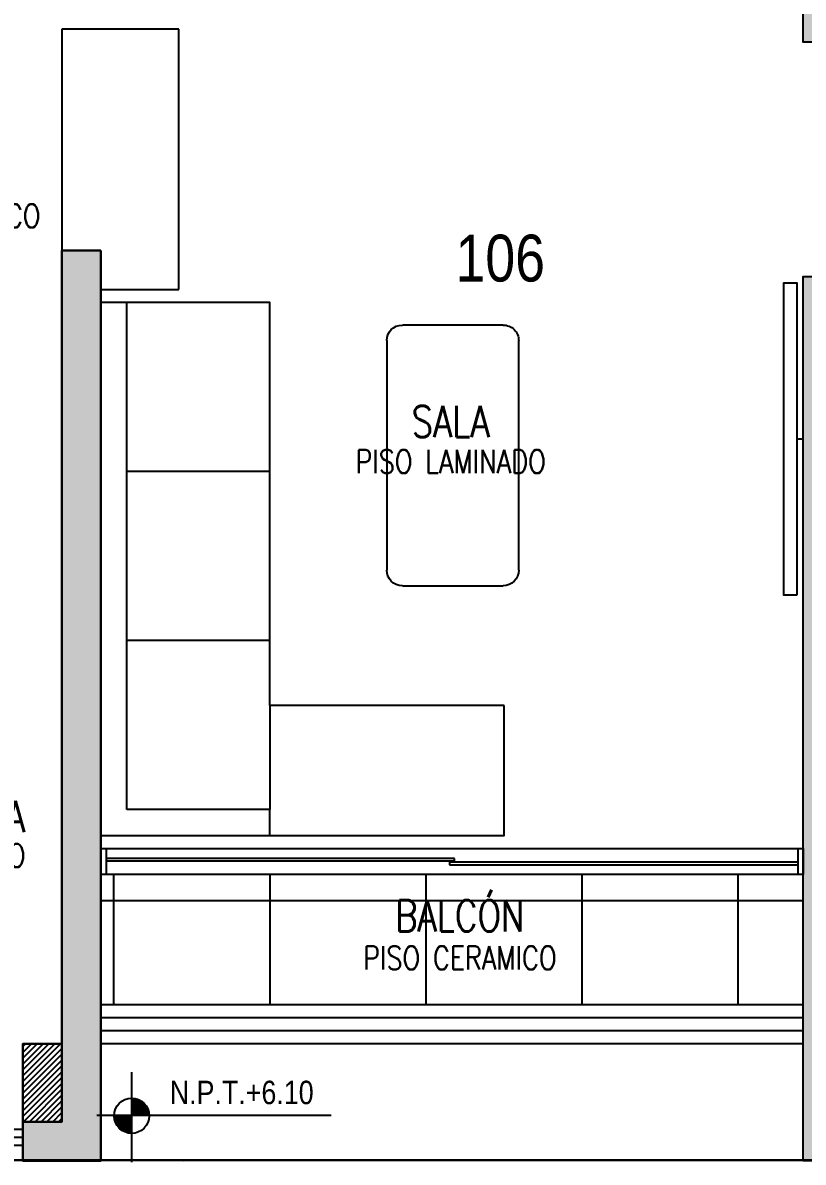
# Model space of a CAD drawing. Header units: millimetres. Extents: x -3 to 53, y -269 to 39.
# Drawn here: x 41.05 to 44.05, y 22.194 to 26.575 of the extents above; entities that cross this region are included whole.
import ezdxf
from ezdxf import colors
from ezdxf.entities.mleader import LeaderData, LeaderLine
from ezdxf.enums import TextEntityAlignment as Align
from ezdxf.math import Vec2, Vec3
from ezdxf.xclip import XClip

# ---------------------------------------------------------------- set-up
doc = ezdxf.new("R2010")
doc.units = ezdxf.units.MM
doc.header["$LTSCALE"] = 15
doc.header["$XCLIPFRAME"] = 2
doc.linetypes.add('ACAD_ISO07W100', pattern=[3, 0, -3])
doc.linetypes.add('HIDDEN2', pattern=[0.1875, 0.125, -0.0625])
doc.layers.get('0').update_dxf_attribs({"color": 250})
for name, color, linetype in [('A-BARANDAS', 250, 'Continuous'), ('A-EST HATCH', 250, 'Continuous'), ('A-EST PLACAS', 250, 'Continuous'), ('A-EST VIGAS', 250, 'HIDDEN2'), ('A-HATCH', 250, 'Continuous'), ('A-MOBILIARIO', 250, 'Continuous'), ('A-MURO BAJO', 251, 'Continuous'), ('A-NIVELES-NPT', 252, 'Continuous'), ('A-NUMERACIONDEP', 251, 'Continuous'), ('A-TEXTO-ACABADO PISO', 250, 'Continuous'), ('A-TEXTO-AMBIENTE', 252, 'Continuous'), ('A-TEXTO-INDICACIONES', 250, 'Continuous'), ('DLP_MOBILIARIO FIJO', 250, 'Continuous'), ('DLP_VERDE', 250, 'Continuous'), ('L6 Linea fina', 141, 'Continuous')]:
    doc.layers.add(name, color=color, linetype=linetype)
doc.layers.add('A-MUROS', color=252, linetype='Continuous', lineweight=30)
doc.styles.add('JNV ING', font='romans.shx', dxfattribs={"width": 0.7, "oblique": 8, "height": 0.15})
doc.styles.add('R80', font='ARIALN.TTF', dxfattribs={"height": 2.03})
doc.styles.add('ROMANS', font='romans.shx', dxfattribs={"width": 0.8})
doc.styles.add('TXT_COTAS', font='romans.shx', dxfattribs={"width": 0.8})

# ---------------------------------------------------------------- blocks, each defined once
blk = doc.blocks.new('A$C9f73720c')
at = {"layer": 'A-MURO BAJO'}
blk.add_line((65.9409, 129.0586, 0), (59.6116, 108.3193, 0), dxfattribs=at)
at = {"layer": 'DLP_VERDE'}
blk.add_line((59.6116, 108.3193), (65.9466, 129.074), dxfattribs=at)
at = {"layer": 'DLP_VERDE', "linetype": 'Continuous'}
for p, q in [((64.4311, 124.1), (64.4311, 124.1)), ((64.0259, 122.7731), (64.0259, 122.7731)), ((63.8974, 122.3458), (63.8974, 122.3458))]:
    blk.add_line(p, q, dxfattribs=at)
at = {"style": 'R80'}
for height, rotation, p in [(0.09, 0.009, (39.554, 141.0046, 0)), (0.09, 0.009, (45.7984, 139.3226, 0)), (0.09, 0.009, (50.4634, 135.3578, 0)), (0.09, 0.009, (41.9784, 129.0436, 0)), (0.09, 0.009, (37.8409, 128.6089, 0)), (0.09, 0.009, (35.483, 116.3582, 0)), (0.09, 0.009, (38.5607, 113.6321, 0)), (0.09, 0.009, (45.1292, 84.3757, 0)), (0.09, 0.009, (43.9111, 83.9335, 0)), (0.09, 0.009, (43.1485, 83.401, 0)), (0.09, 0.009, (28.0067, 80.1071, 0)), (0.09, 0.009, (44.3753, 79.9046, 0)), (0.09, 0.009, (55.151, 79.2173, 0)), (0.09, 0.009, (38.2608, 76.0049)), (0.09, 0.009, (39.0036, 75.5558)), (0.09, 0.009, (27.5137, 75.2133, 0)), (0.09, 0.009, (27.5137, 75.2133, 0)), (0.09, 0.009, (39.8519, 75.1543)), (0.09, 0.009, (25.3599, 70.2709, 0)), (0.09, 0.009, (32.1646, 69.192, 0)), (0.09, 0.009, (32.1646, 69.192, 0)), (0.09, 0.009, (26.9947, 68.6392, 0)), (0.09, 0.009, (59.8504, 67.3859, 0)), (0.09, 0.009, (24.839, 65.5107, 0)), (0.09, 0.009, (24.839, 65.5107, 0)), (0.09, 0.009, (33.5008, 60.261, 0)), (0.09, 0.009, (33.5008, 60.261, 0)), (0.09, 347.3908, (17.1069, 59.2726, 0)), (0.09, 0.009, (26.4708, 59.2035, 0)), (0.09, 0.009, (26.4708, 59.2035, 0)), (0.09, 0.009, (23.1216, 58.7685, 0)), (0.09, 0.009, (23.1216, 58.7685, 0)), (0.09, 0.009, (27.6632, 55.3959, 0)), (0.09, 0.009, (27.6632, 55.3959, 0)), (0.09, 0.009, (22.2239, 54.9818, 0)), (0.09, 0.009, (22.2239, 54.9818, 0)), (0.09, 0.009, (65.7174, 53.5803, 0)), (0.09, 0.009, (38.377, 51.7166, 0)), (0.09, 0.009, (38.377, 51.7166, 0)), (0.09, 0.009, (21.0294, 51.3767, 0)), (0.09, 0.009, (21.0294, 51.3767, 0)), (0.09, 0.009, (29.4091, 50.8876, 0)), (0.09, 0.009, (29.4091, 50.8876, 0)), (0.09, 0.009, (22.5184, 48.0808, 0)), (0.09, 0.009, (22.5184, 48.0808, 0)), (0.09, 0.009, (32.8305, 47.9478, 0)), (0.09, 0.009, (38.6414, 47.9238, 0)), (0.09, 1.5576, (45.5013, 47.0033, 0)), (0.09, 1.5576, (45.5013, 47.0033, 0)), (0.09, 1.5576, (42.9613, 45.8781, 0)), (0.09, 0.009, (31.2252, 43.4352, 0)), (0.09, 0.009, (31.2252, 43.4352, 0)), (0.09, 0.009, (24.8291, 43.3056, 0)), (0.09, 0.009, (24.8291, 43.3056, 0)), (0.09, 0.009, (28.8684, 42.6092, 0)), (0.09, 0.009, (28.8684, 42.6092, 0)), (0.09, 0.009, (46.0815, 42.4048, 0)), (0.09, 0.009, (19.0307, 42.0559, 0)), (0.09, 0.009, (19.0307, 42.0559, 0)), (0.09, 0.009, (70.9067, 41.0329, 0)), (0.09, 0.009, (22.7765, 38.7407, 0)), (0.09, 0.009, (22.7765, 38.7407, 0)), (0.09, 0.009, (17.8952, 37.4624, 0)), (0.09, 0.009, (17.8952, 37.4624, 0)), (0.09, 0.009, (25.8226, 33.2142, 0)), (0.09, 0.009, (21.5027, 31.2754, 0)), (0.1403, 0.009, (43.0178, 29.8778, 0)), (0.09, 0.009, (24.3978, 29.2659, 0)), (0.09, 0.009, (49.7565, 29.0287, 0)), (0.09, 0.009, (16.51, 28.4123, 0)), (0.09, 0.009, (16.51, 28.4123, 0)), (0.09, 0.009, (40.7946, 24.893, 0)), (0.09, 0.009, (18.1268, 23.6374, 0)), (0.09, 0.009, (20.346, 20.3291, 0)), (0.09, 0.009, (38.3365, 19.4632, 0)), (0.09, 0.009, (18.2869, 15.9828, 0)), (0.09, 0.009, (36.6694, 12.5977, 0)), (0.09, 337.7998, (24.7536, 11.2334, 0)), (0.09, 0.009, (33.5928, 10.3508, 0)), (0.09, 337.7998, (21.6109, 10.1247, 0)), (0.09, 337.7998, (16.5605, 9.5998, 0)), (0.09, 337.7998, (29.9414, 8.9534, 0)), (0.09, 337.7998, (31.6402, 7.9561, 0)), (0.09, 337.7998, (26.736, 7.7966, 0)), (0.09, 337.7998, (32.0288, 7.0232, 0)), (0.09, 0.009, (16.5347, 5.5678, 0)), (0.09, 0.009, (23.3239, 5.5763, 0)), (0.09, 0.009, (34.4718, 3.6379, 0))]:
    blk.add_attdef('N.P.T.+0.00', text='', height=height, rotation=rotation, dxfattribs=at).set_placement(p, align=Align.MIDDLE_CENTER)
for p in [(49.9263, 138.2431, 0), (56.6904, 136.252, 0), (60.5336, 135.5237, 0), (42.6322, 135.1839), (46.2516, 126.9171), (35.1548, 97.8545, 0), (31.2618, 93.9445, 0), (17.9393, 86.8861, 0), (34.7444, 85.6148, 0), (35.5048, 81.4636, 0), (34.6534, 76.9929, 0), (59.6668, 73.2509), (40.4113, 65.8421, 0), (43.5611, 65.2125, 0), (64.4681, 61.3857), (43.9111, 51.4927, 0), (32.9744, 51.0828, 0), (48.0327, 50.0735, 0), (69.3242, 50.0814, 0), (52.9599, 39.4701, 0), (74.4159, 35.7467, 0)]:
    blk.add_attdef('N.P.T.+0.00', text='', height=0.2109, dxfattribs=at).set_placement(p, align=Align.MIDDLE_CENTER)
blk = doc.blocks.new('est_P1')
at = {"layer": 'A-EST HATCH'}
h = blk.add_hatch(color=256, dxfattribs=at)
h.dxf.hatch_style = 1
h.paths.add_polyline_path([(-9.144, -13.7899), (-9.144, -7.725), (-10.644, -7.725), (-10.644, -8.475), (-10.794, -8.475), (-10.794, -7.525), (-8.994, -7.525), (-8.994, -8.4), (-7.494, -8.4), (-7.494, -7.9), (-7.344, -7.9), (-7.344, -8.6), (-8.994, -8.6), (-8.994, -13.7899)])
h.paths.add_polyline_path([(-30.244, -3.725), (-28.644, -3.725), (-28.644, -0.625), (-29.844, -0.625), (-29.844, -0.475), (-28.494, -0.475), (-28.494, -3.875), (-30.244, -3.875)])
h.paths.add_polyline_path([(-31.044, -0.475), (-31.194, -0.475), (-31.194, -3.875), (-31.044, -3.875)])
h.paths.add_polyline_path([(-36.544, 0), (-36.844, 0), (-36.844, -0.15), (-36.694, -0.15), (-36.694, -3.225), (-36.544, -3.225)])
h.paths.add_polyline_path([(-33.594, -0.625), (-33.594, -3.725), (-31.994, -3.725), (-31.994, -3.875), (-33.744, -3.875), (-33.744, -0.475), (-32.394, -0.475), (-32.394, -0.625)])
h.paths.add_polyline_path([(-42.844, -0.15), (-43.444, -0.15), (-43.444, 0), (-42.694, 0), (-42.694, -3.4), (-43.844, -3.4), (-43.844, -3.25), (-42.844, -3.25)])
h.paths.add_polyline_path([(-44.644, 0), (-44.644, -3.4), (-44.794, -3.4), (-44.794, 0)])
h.paths.add_polyline_path([(-45.594, -3.25), (-47.194, -3.25), (-47.194, -0.15), (-45.994, -0.15), (-45.994, 0), (-47.344, 0), (-47.344, -3.4), (-45.594, -3.4)])
h.paths.add_polyline_path([(-42.844, -13.7), (-43.444, -13.7), (-43.444, -13.85), (-42.694, -13.85), (-42.694, -10.45), (-43.844, -10.45), (-43.844, -10.6), (-42.844, -10.6)])
h.paths.add_polyline_path([(-44.644, -13.85), (-44.644, -10.45), (-44.794, -10.45), (-44.794, -13.85)])
h.paths.add_polyline_path([(-45.594, -10.6), (-47.194, -10.6), (-47.194, -13.7), (-45.994, -13.7), (-45.994, -13.85), (-47.344, -13.85), (-47.344, -10.45), (-45.594, -10.45)])
h.paths.add_polyline_path([(-39.994, -10.35), (-39.844, -10.35), (-39.844, -13.6999), (-39.694, -13.6999), (-39.694, -13.8499), (-39.994, -13.8499)])
h.paths.add_polyline_path([(-30.244, -10.125), (-28.644, -10.125), (-28.644, -13.225), (-29.844, -13.225), (-29.844, -13.375), (-28.494, -13.375), (-28.494, -9.975), (-30.244, -9.975)])
h.paths.add_polyline_path([(-31.044, -13.375), (-31.194, -13.375), (-31.194, -9.975), (-31.044, -9.975)])
h.paths.add_polyline_path([(-36.544, -13.85), (-36.844, -13.8499), (-36.844, -13.7), (-36.694, -13.7), (-36.694, -10.625), (-36.544, -10.625)])
h.paths.add_polyline_path([(-33.594, -13.225), (-33.594, -10.125), (-31.994, -10.125), (-31.994, -9.975), (-33.744, -9.975), (-33.744, -13.375), (-32.394, -13.375), (-32.394, -13.225)])
h.paths.add_polyline_path([(-17.094, -3.725), (-18.694, -3.725), (-18.694, -0.625), (-17.494, -0.625), (-17.494, -0.475), (-18.844, -0.475), (-18.844, -3.875), (-17.094, -3.875)])
h.paths.add_polyline_path([(-16.294, -0.475), (-16.144, -0.475), (-16.144, -3.875), (-16.294, -3.875)])
h.paths.add_polyline_path([(-10.494, 0), (-10.494, -0.15), (-10.644, -0.15), (-10.644, -3.225), (-10.794, -3.225), (-10.794, 0)])
h.paths.add_polyline_path([(-13.744, -0.625), (-13.744, -3.725), (-15.344, -3.725), (-15.344, -3.875), (-13.594, -3.875), (-13.594, -0.475), (-14.944, -0.475), (-14.944, -0.625)])
h.paths.add_polyline_path([(-8.994, -5.25), (-7.344, -5.25), (-7.344, -5.95), (-7.494, -5.95), (-7.494, -5.45), (-8.994, -5.45), (-8.994, -6.325), (-10.794, -6.325), (-10.794, -5.375), (-10.644, -5.375), (-10.644, -6.125), (-9.144, -6.125), (-9.144, -0.06), (-8.994, -0.06)])
h.paths.add_polyline_path([(-4.494, -0.15), (-3.894, -0.15), (-3.894, 0), (-4.644, 0), (-4.644, -3.4), (-3.494, -3.4), (-3.494, -3.25), (-4.494, -3.25)])
h.paths.add_polyline_path([(-2.694, 0), (-2.694, -3.4), (-2.544, -3.4), (-2.544, 0)])
h.paths.add_polyline_path([(-1.744, -3.25), (-0.144, -3.25), (-0.144, -0.15), (-1.344, -0.15), (-1.344, 0), (0.006, 0), (0.006, -3.4), (-1.744, -3.4)])
h.paths.add_polyline_path([(-2.694, -13.85), (-2.694, -10.4499), (-2.544, -10.4499), (-2.544, -13.85)])
h.paths.add_polyline_path([(-1.744, -10.5999), (-0.144, -10.5999), (-0.144, -13.7), (-1.344, -13.7), (-1.344, -13.85), (0.006, -13.85), (0.006, -10.4499), (-1.744, -10.4499)])
h.paths.add_polyline_path([(-7.344, -10.35), (-7.494, -10.35), (-7.494, -13.6999), (-7.644, -13.6999), (-7.644, -13.8499), (-7.344, -13.85)])
h.paths.add_polyline_path([(-17.094, -10.125), (-18.694, -10.125), (-18.694, -13.225), (-17.494, -13.225), (-17.494, -13.375), (-18.844, -13.375), (-18.844, -9.975), (-17.094, -9.975)])
h.paths.add_polyline_path([(-16.294, -13.375), (-16.144, -13.375), (-16.144, -9.975), (-16.294, -9.975)])
h.paths.add_polyline_path([(-10.794, -13.85), (-10.494, -13.8499), (-10.494, -13.6999), (-10.644, -13.7), (-10.644, -10.625), (-10.794, -10.625)])
h.paths.add_polyline_path([(-13.744, -13.225), (-13.744, -10.125), (-15.344, -10.125), (-15.344, -9.975), (-13.594, -9.975), (-13.594, -13.375), (-14.944, -13.375), (-14.944, -13.225)])
h.paths.add_polyline_path([(-38.344, -7.525), (-36.544, -7.525), (-36.544, -8.475), (-36.694, -8.475), (-36.694, -7.725), (-38.194, -7.725), (-38.194, -13.7899), (-38.344, -13.7899), (-38.344, -8.6), (-39.994, -8.6), (-39.994, -7.9), (-39.844, -7.9), (-39.844, -8.4), (-38.344, -8.4)])
h.paths.add_polyline_path([(-4.644, -13.85), (-4.644, -10.4499), (-3.494, -10.4499), (-3.494, -10.5999), (-4.494, -10.5999), (-4.494, -13.7), (-3.894, -13.7), (-3.894, -13.85)])
h.paths.add_polyline_path([(-1.7407, -5.5), (-1.594, -5.5), (-1.594, -4.3), (-3.744, -4.3), (-3.744, -4.45), (-3.294, -4.45), (-3.294, -6.05), (-3.094, -6.05), (-3.094, -4.45), (-1.744, -4.45), (-1.744, -5.5)], flags=17)
h.paths.add_polyline_path([(-1.7407, -8.3499), (-1.594, -8.3499), (-1.594, -9.5499), (-3.744, -9.5499), (-3.744, -9.3999), (-3.294, -9.4), (-3.294, -7.8), (-3.094, -7.8), (-3.094, -9.4), (-1.744, -9.3999), (-1.744, -8.3499)], flags=17)
h.paths.add_polyline_path([(-7.494, -6.85), (-4.644, -6.85), (-4.644, -4.3), (-4.494, -4.3), (-4.494, -6.85), (-1.744, -6.85), (-1.744, -6.25), (-1.594, -6.25), (-1.594, -6.85), (1.156, -6.85), (1.156, -2.8), (1.356, -2.8), (1.356, -11.05), (1.156, -11.05), (1.156, -7), (-1.594, -7), (-1.594, -7.5999), (-1.744, -7.5999), (-1.744, -7), (-4.494, -7), (-4.494, -9.5499), (-4.644, -9.5499), (-4.644, -7), (-7.494, -7)])
h.paths.add_polyline_path([(-7.344, 0), (-7.344, -3.5), (-7.494, -3.5), (-7.494, -0.15), (-7.644, -0.15), (-7.644, 0)])
h.paths.add_polyline_path([(-38.344, -0.06), (-38.344, -5.25), (-39.994, -5.25), (-39.994, -5.95), (-39.844, -5.95), (-39.844, -5.45), (-38.344, -5.45), (-38.344, -6.325), (-36.544, -6.325), (-36.544, -5.375), (-36.694, -5.375), (-36.694, -6.125), (-38.194, -6.125), (-38.194, -0.06)])
h.paths.add_polyline_path([(-45.744, -6.85), (-48.494, -6.85), (-48.494, -2.8), (-48.694, -2.8), (-48.694, -11.0499), (-48.494, -11.0499), (-48.494, -6.9999), (-45.744, -7), (-45.744, -7.6), (-45.594, -7.6), (-45.594, -7), (-42.844, -7), (-42.844, -9.55), (-42.694, -9.55), (-42.694, -6.9999), (-39.8439, -6.9999), (-39.8439, -6.85), (-42.694, -6.85), (-42.694, -4.3), (-42.844, -4.3), (-42.844, -6.85), (-45.594, -6.85), (-45.594, -6.25), (-45.744, -6.25)])
h.paths.add_polyline_path([(-39.994, 0), (-39.694, 0), (-39.694, -0.15), (-39.844, -0.15), (-39.8439, -3.5), (-39.994, -3.5)])
h.paths.add_polyline_path([(-45.5972, -5.5), (-45.744, -5.5), (-45.744, -4.3), (-43.594, -4.3), (-43.594, -4.45), (-44.044, -4.45), (-44.044, -6.05), (-44.244, -6.05), (-44.244, -4.45), (-45.594, -4.45), (-45.594, -5.5)], flags=17)
h.paths.add_polyline_path([(-45.5972, -8.35), (-45.744, -8.35), (-45.744, -9.55), (-43.594, -9.55), (-43.594, -9.4), (-44.044, -9.4), (-44.044, -7.8), (-44.244, -7.8), (-44.244, -9.4), (-45.594, -9.4), (-45.594, -8.35)], flags=17)
h.paths.add_polyline_path([(-25.344, -6.325), (-25.494, -6.325), (-25.494, -2.625), (-25.344, -2.625)])
h.paths.add_polyline_path([(-21.094, -6.325), (-11.694, -6.325), (-11.694, -6.175), (-15.244, -6.175), (-15.244, -4.775), (-15.444, -4.775), (-15.444, -6.175), (-18.344, -6.175), (-18.344, -4.775), (-18.494, -4.775), (-18.494, -6.175), (-20.894, -6.175), (-20.894, -4.925), (-19.244, -4.925), (-19.244, -4.775), (-21.519, -4.775), (-21.519, -4.925), (-21.094, -4.925)])
h.paths.add_polyline_path([(-21.544, -6.325), (-23.544, -6.325), (-23.544, -6.175), (-21.694, -6.175), (-21.694, -2.775), (-23.544, -2.775), (-23.544, -2.625), (-21.694, -2.625), (-21.694, -0.475), (-20.844, -0.475), (-20.844, -0.625), (-21.544, -0.625)])
h.paths.add_polyline_path([(-26.244, -4.925), (-26.244, -6.325), (-35.644, -6.325), (-35.644, -6.175), (-32.094, -6.175), (-32.094, -4.775), (-31.894, -4.775), (-31.894, -6.175), (-28.994, -6.175), (-28.994, -4.775), (-28.844, -4.775), (-28.844, -6.175), (-26.444, -6.175), (-26.444, -4.925), (-28.094, -4.925), (-28.094, -4.775), (-25.899, -4.7733), (-25.899, -4.9233)])
h.paths.add_polyline_path([(-25.874, -0.6233), (-26.494, -0.625), (-26.494, -0.475), (-25.674, -0.4733), (-25.674, -6.3233), (-25.874, -6.3233)])
h.paths.add_polyline_path([(-25.674, -9.0983), (-25.674, -13.3733), (-26.494, -13.375), (-26.494, -13.225), (-25.874, -13.2233), (-25.874, -9.0983)])
h.paths.add_polyline_path([(-27.644, -9.075), (-27.644, -8.925), (-25.874, -8.9234), (-25.874, -7.6733), (-28.394, -7.675), (-28.394, -9.075), (-28.544, -9.075), (-28.544, -7.675), (-31.894, -7.675), (-31.894, -9.075), (-32.094, -9.075), (-32.094, -7.675), (-35.644, -7.675), (-35.644, -7.525), (-25.674, -7.5234), (-25.674, -9.0733)])
h.paths.add_polyline_path([(-19.694, -9.075), (-19.694, -8.925), (-21.494, -8.925), (-21.494, -7.675), (-18.944, -7.675), (-18.944, -9.075), (-18.794, -9.075), (-18.794, -7.675), (-15.444, -7.675), (-15.444, -9.075), (-15.244, -9.075), (-15.244, -7.675), (-11.694, -7.675), (-11.694, -7.525), (-21.694, -7.525), (-21.694, -9.075)])
h.paths.add_polyline_path([(-22.694, -12.8249), (-25.344, -12.825), (-25.344, -10.175), (-22.994, -10.175), (-22.994, -9.625), (-22.694, -9.625), (-22.694, -9.475), (-23.144, -9.475), (-23.144, -10.025), (-25.344, -10.025), (-25.344, -7.675), (-24.144, -7.675), (-24.144, -7.525), (-25.494, -7.525), (-25.494, -12.975), (-22.694, -12.975)])
h.paths.add_polyline_path([(-21.694, -13.375), (-20.844, -13.375), (-20.844, -13.225), (-21.544, -13.225), (-21.544, -9.1), (-21.694, -9.1)])
at = {"layer": 'A-EST PLACAS', "elevation": 0}
for points in [[(-7.494, -6.85), (-4.644, -6.85), (-4.644, -4.3), (-4.494, -4.3), (-4.494, -6.85), (-1.744, -6.85), (-1.744, -6.25), (-1.594, -6.25), (-1.594, -6.85), (1.156, -6.85), (1.156, -2.8), (1.356, -2.8), (1.356, -11.05), (1.156, -11.05), (1.156, -7), (-1.594, -7), (-1.594, -7.5999), (-1.744, -7.5999), (-1.744, -7), (-4.494, -7), (-4.494, -9.5499), (-4.644, -9.5499), (-4.644, -7), (-7.494, -7)], [(-7.344, -10.35), (-7.494, -10.35), (-7.494, -13.6999), (-7.644, -13.6999), (-7.644, -13.8499), (-7.344, -13.85)], [(-4.644, -13.85), (-4.644, -10.4499), (-3.494, -10.4499), (-3.494, -10.5999), (-4.494, -10.5999), (-4.494, -13.7), (-3.894, -13.7), (-3.894, -13.85)]]:
    blk.add_lwpolyline(points, close=True, dxfattribs=at)
at = {"layer": 'A-EST VIGAS'}
for p, q in [((-4.644, -13.4, 0), (-7.344, -13.4, 0)), ((-8.994, -13.7899, 0), (-7.644, -13.7899, 0))]:
    blk.add_line(p, q, dxfattribs=at)
blk = doc.blocks.new('_Dot')
at = {"color": 0, "linetype": 'ByBlock', "lineweight": -2}
blk.add_line((-0.5, 0), (-1, 0), dxfattribs=at)
at = {"color": 0, "linetype": 'ByBlock', "const_width": 0.5}
blk.add_lwpolyline([(-0.25, 0, 1), (0.25, 0, 1)], format="xyb", close=True, dxfattribs=at)
blk = doc.blocks.new('SIM NIVEL PLANTA')
at = {"linetype": 'Continuous'}
h = blk.add_hatch(dxfattribs=at)
h.set_pattern_fill('_USER', color=256, scale=0.089997, angle=45, style=0, pattern_type=0)
h.set_pattern_definition([(45, (31854.49523, 23864.84028), (-0.06363728001, 0.06363728001), [])])
h.paths.add_polyline_path([(-17.329, 0), (-15.979, 0, 0.409209), (-17.329, 1.327)])
h.paths.add_polyline_path([(-18.679, 0, 0.004279), (-18.679, -0.023, 0.414214), (-17.329, -1.373), (-17.329, 0)])
for p, q in [((-17.329, -3.577), (-17.329, 3.344)), ((-2, 0), (-20, 0))]:
    blk.add_line(p, q)
blk.add_circle((-17.329, -0.023), 1.35, dxfattribs=at)
at = {"style": 'R80'}
blk.add_attdef('N.P.T.+0.00', text='', height=1.8, dxfattribs=at).set_placement((-8.871, 1.774), align=Align.MIDDLE_CENTER)
blk = doc.blocks.new('MESA CENTRO')
for p, q in [((-0.1937, 0), (0.1937, 0)), ((-0.2537, -0.9421), (-0.2537, -0.06)), ((0.2537, -0.06), (0.2537, -0.9421)), ((0.1937, -1.0021), (-0.1937, -1.0021))]:
    blk.add_line(p, q)
for centre, start, end in [((-0.1937, -0.06), 90, 180), ((0.1937, -0.06), 0, 90), ((-0.1937, -0.9421), 180, 270), ((0.1937, -0.9421), 270, 0)]:
    blk.add_arc(centre, 0.06, start, end)
blk = doc.blocks.new('SOFA SEC')
for p, q in [((0, 0.65), (0.1, 0.65)), ((0.1, 0.65), (0.1, 0.1)), ((0.5, 0.65), (0.1, 0.65)), ((0.75, 0.65), (0.75, 0.1)), ((1.4, 0.65), (1.4, 0.1)), ((0.1, 0.1), (2.05, 0.1))]:
    blk.add_line(p, q)
blk.add_lwpolyline([(0.5, 1.55), (0.5, 0.65), (2.05, 0.65), (2.05, 0), (0, 0), (0, 1.55)], close=True)
blk = doc.blocks.new('A$C67C01FD6')
blk.add_line((0.025, 0), (0, 0))
blk.add_lwpolyline([(0.025, 0.6), (0.075, 0.6), (0.075, -0.6), (0.025, -0.6), (0.025, 0.6)])
blk = doc.blocks.new('Vent SSHH G1')
at = {"layer": 'L6 Linea fina'}
ml = blk.add_multileader_mtext('Standard', dxfattribs=at)
ml.set_content('{\\LEA-01}\\PEXTRACTOR AXIAL\\P100 CFM Y 0.05" C.A.\\P18W/220V/1F/60Hz', color=12, style='JNV ING')
ml.set_leader_properties(color=256, linetype='ByLayer', lineweight=-1)
ml.build(insert=Vec2(0, 0))
ml.multileader.update_dxf_attribs({"dogleg_length": 0.05, "arrow_head_size": 0.15})
ctx = ml.context
ctx.base_point, ctx.char_height, ctx.arrow_head_size, ctx.landing_gap_size, ctx.plane_origin = Vec3(38.5584, -1.4399, 0), 0.15, 0.15, 0.07, Vec3(40.9656, -2.0424, 0)
ctx.text_align_type = 2
notes = []
notes.append((ctx, [(0, (1, 1, 0), (40.5224, -1.4399, 0), (-1, 0), 0.05, [(0, [(40.9746, -1.0746, 0)], 0, [])])]))
ctx.mtext.insert, ctx.mtext.alignment, ctx.mtext.flow_direction = Vec3(40.4024, -1.3399, 0), 3, 5
for ctx, leaders in notes:
    for number, flags, end, landing, length, lines in leaders:
        leader = LeaderData()
        leader.index, (leader.has_last_leader_line, leader.has_dogleg_vector, leader.attachment_direction) = number, flags
        leader.last_leader_point, leader.dogleg_vector, leader.dogleg_length = Vec3(end), Vec3(landing), length
        for number, points, colour, breaks in lines:
            line = LeaderLine()
            line.index, line.vertices, line.color, line.breaks = number, Vec3.list(points), colors.encode_raw_color(colour), breaks
            leader.lines.append(line)
        ctx.leaders.append(leader)

msp = doc.modelspace()

# ---------------------------------------------------------------- block references
at = {"linetype": 'ACAD_ISO07W100', "ltscale": 5}
ref = msp.add_blockref('A$C9f73720c', (-94.0043, 47.5864), dxfattribs=dict(at, rotation=286.9770955472961))
XClip(ref).set_block_clipping_path([(53.9739667831, 80.2683385944), (69.3730303047, 130.7085147865), (51.0595701083, 136.2994971771), (35.6605065867, 85.8593209849)])

# ---------------------------------------------------------------- next in the draw order: hatches: boundary and pattern name
at = {"layer": 'A-HATCH'}
h = msp.add_hatch(dxfattribs=at)
h.set_pattern_fill('_USER', color=256, scale=0.6, double=1, pattern_type=0)
h.set_pattern_definition([(0, (-6, 6.4), (0, 0.6), []), (90, (-6, 6.4), (-0.6, 4e-17), [])])
h.paths.add_polyline_path([(41.35, 22.7999), (44.05, 22.7999), (44.05, 23.2999), (41.35, 23.2999)])
h = msp.add_hatch(dxfattribs=at)
h.set_pattern_fill('ANSI31', color=256, scale=0.005)
h.set_pattern_definition([(45, (-50.050002, -4.05), (-0.0112253202, 0.0112253202), [])])
h.paths.add_polyline_path([(41.2, 22.6499), (41.05, 22.6499), (41.05, 22.35), (41.2, 22.35)])

# ---------------------------------------------------------------- next in the draw order: linework, layer by layer
at = {"elevation": 0}
msp.add_lwpolyline([(41.05, 22.32), (39.7, 22.32), (39.7, 22.29), (41.05, 22.29)], close=True, dxfattribs=at)
at = {"layer": 'A-BARANDAS', "elevation": 0}
for points in [[(44.05, 22.7499), (41.35, 22.7499)], [(44.05, 22.6999), (41.35, 22.6999)]]:
    msp.add_lwpolyline(points, dxfattribs=at)
at = {"layer": 'A-HATCH'}
msp.add_lwpolyline([(41.2, 22.6499), (41.05, 22.6499), (41.05, 22.35), (41.2, 22.35)], close=True, dxfattribs=at)
at = {"layer": 'A-MURO BAJO'}
for p, q in [((41.2, 26.5499), (41.2, 25.6999)), ((41.65, 26.5499), (41.2, 26.5499)), ((41.65, 25.5499), (41.65, 26.5499)), ((41.35, 25.5499), (41.65, 25.5499)), ((41.37, 23.3999, 0), (44.03, 23.3999, 0)), ((44.03, 23.2999, 0), (41.37, 23.2999, 0))]:
    msp.add_line(p, q, dxfattribs=at)
at = {"layer": 'A-MURO BAJO', "elevation": 0}
for points in [[(44.05, 22.7999), (41.35, 22.7999)], [(44.05, 22.6499), (41.35, 22.6499)]]:
    msp.add_lwpolyline(points, dxfattribs=at)
at = {"layer": 'A-MUROS'}
for p, q in [((41.2, 25.6999), (41.2, 22.6499)), ((41.2, 25.6999), (41.35, 25.6999)), ((41.35, 25.6999), (41.35, 22.1999)), ((41.05, 22.6499), (41.2, 22.6499)), ((41.05, 22.2), (41.05, 22.6499)), ((41.05, 22.2), (41.35, 22.1999))]:
    msp.add_line(p, q, dxfattribs=at)
at = {"layer": 'DLP_MOBILIARIO FIJO', "elevation": 0}
for points in [[(41.35, 23.3999), (41.37, 23.3999), (41.37, 23.2999), (41.35, 23.2999)], [(44.03, 23.3999), (44.05, 23.3999), (44.05, 23.2999), (44.03, 23.2999)], [(42.71, 23.3624), (41.37, 23.3624), (41.37, 23.3524), (42.71, 23.3524)], [(42.69, 23.3374), (44.03, 23.3374), (44.03, 23.3474), (42.69, 23.3474)]]:
    msp.add_lwpolyline(points, close=True, dxfattribs=at)

# ---------------------------------------------------------------- next in the draw order: block references
msp.add_blockref('est_P1', (48.694, 36.0499, 0))
at = {"layer": 'A-MOBILIARIO', "rotation": 180}
msp.add_blockref('A$C67C01FD6', (44.05, 24.9749, 0), dxfattribs=at)
at = {"layer": 'A-MOBILIARIO', "xscale": -1}
for name, p, rotation in [('SOFA SEC', (41.35, 23.4499, 0), 270.0004328521019), ('MESA CENTRO', (42.7027, 24.4108, 0), 180.000022579112)]:
    msp.add_blockref(name, p, dxfattribs=dict(at, rotation=rotation))
at = {"layer": 'A-NIVELES-NPT', "xscale": 0.05, "yscale": 0.05, "zscale": 0.05}
msp.add_blockref('SIM NIVEL PLANTA', (42.3351, 22.3738, 0), dxfattribs=at).add_auto_attribs({'N.P.T.+0.00': 'N.P.T.+6.10'})
at = {"layer": 'L6 Linea fina'}
msp.add_blockref('Vent SSHH G1', (4.2492, 29.3999, 0), dxfattribs=at)

# ---------------------------------------------------------------- next in the draw order: texts
at = {"layer": 'A-TEXTO-ACABADO PISO', "char_height": 0.09, "attachment_point": 2, "rotation": 360, "style": 'ROMANS'}
for s, width, insert in [('PISO CERAMICO', 1.20225, (40.7462, 25.8778)), ('PISO LAMINADO', 1.034523, (42.6948, 24.933, 0)), ('PISO CERAMICO', 1.20225, (40.6887, 23.418))]:
    msp.add_mtext_dynamic_manual_height_columns(s, width=width, gutter_width=12.5, heights=[0], dxfattribs=dict(at, insert=insert))
at = {"layer": 'A-TEXTO-ACABADO PISO', "insert": (42.7303, 23.0248, 0), "char_height": 0.09, "attachment_point": 2, "style": 'ROMANS'}
msp.add_mtext_dynamic_manual_height_columns('PISO CERAMICO', width=1.20225, gutter_width=12.5, heights=[0], dxfattribs=at)
at = {"layer": 'A-TEXTO-AMBIENTE', "style": 'ROMANS', "width": 0.8}
for s, p in [('SALA', (42.6949, 24.982, 0)), ('LAVANDERÍA', (40.6887, 23.4633, 0)), ('BALCÓN', (42.73, 23.0816, 0))]:
    msp.add_text(s, height=0.12, dxfattribs=at).set_placement(p, align=Align.CENTER)

# ---------------------------------------------------------------- next in the draw order: leaders
at = {"layer": 'A-NUMERACIONDEP'}
ml = msp.add_multileader_mtext('Standard', dxfattribs=at)
ml.set_content('106', color=256, style='R80')
ml.set_leader_properties(color=256)
ml.set_arrow_properties(name='DOT')
ml.build(insert=Vec2(0, 0))
ml.multileader.update_dxf_attribs({"leader_type": 0, "has_text_frame": 1, "text_left_attachment_type": 2, "text_right_attachment_type": 2, "dogleg_length": 0.36, "arrow_head_size": 0.06, "scale": 0.06})
ctx = ml.context
ctx.base_point, ctx.scale, ctx.char_height, ctx.arrow_head_size, ctx.landing_gap_size, ctx.plane_origin = Vec3(42.6693, 25.6683), 0.06, 0.18, 0.06, 0.06, Vec3(41.3383, 25.6639)
ctx.left_attachment, ctx.right_attachment, ctx.text_align_type = 2, 2, 1
notes = []
notes.append((ctx, [(0, (1, 1, 0), (43.1931, 25.6683), (-1, 0), 0.0917, [(0, [(43.4796, 26.0172)], 0, [])])]))
ctx.mtext.insert, ctx.mtext.width, ctx.mtext.alignment, ctx.mtext.flow_direction = Vec3(42.8854, 25.7602), 0.461923, 2, 5
at = {"layer": 'A-TEXTO-INDICACIONES'}
ml = msp.add_multileader_mtext('Standard', dxfattribs=at)
ml.set_content('\\pxsm1,t16;CELOSIA\\PMETALICA', color=256, style='TXT_COTAS')
ml.set_leader_properties(color=256)
ml.build(insert=Vec2(0, 0))
ml.multileader.update_dxf_attribs({"dogleg_length": 0.05, "arrow_head_size": 0.07})
ctx = ml.context
ctx.base_point, ctx.char_height, ctx.arrow_head_size, ctx.landing_gap_size, ctx.plane_origin = Vec3(40.5258, 22.002), 0.09, 0.07, 0.05, Vec3(40.2079, 21.442)
notes.append((ctx, [(0, (1, 1, 0), (40.4758, 22.002), (1, 0), 0.05, [(0, [(40.3427, 22.2088)], 0, [])])]))
ctx.mtext.insert, ctx.mtext.width, ctx.mtext.defined_height, ctx.mtext.flow_direction = Vec3(40.5758, 22.047), 1.024058, 0.5146, 5
for ctx, leaders in notes:
    for number, flags, end, landing, length, lines in leaders:
        leader = LeaderData()
        leader.index, (leader.has_last_leader_line, leader.has_dogleg_vector, leader.attachment_direction) = number, flags
        leader.last_leader_point, leader.dogleg_vector, leader.dogleg_length = Vec3(end), Vec3(landing), length
        for number, points, colour, breaks in lines:
            line = LeaderLine()
            line.index, line.vertices, line.color, line.breaks = number, Vec3.list(points), colors.encode_raw_color(colour), breaks
            leader.lines.append(line)
        ctx.leaders.append(leader)

doc.saveas('drawing.dxf')
